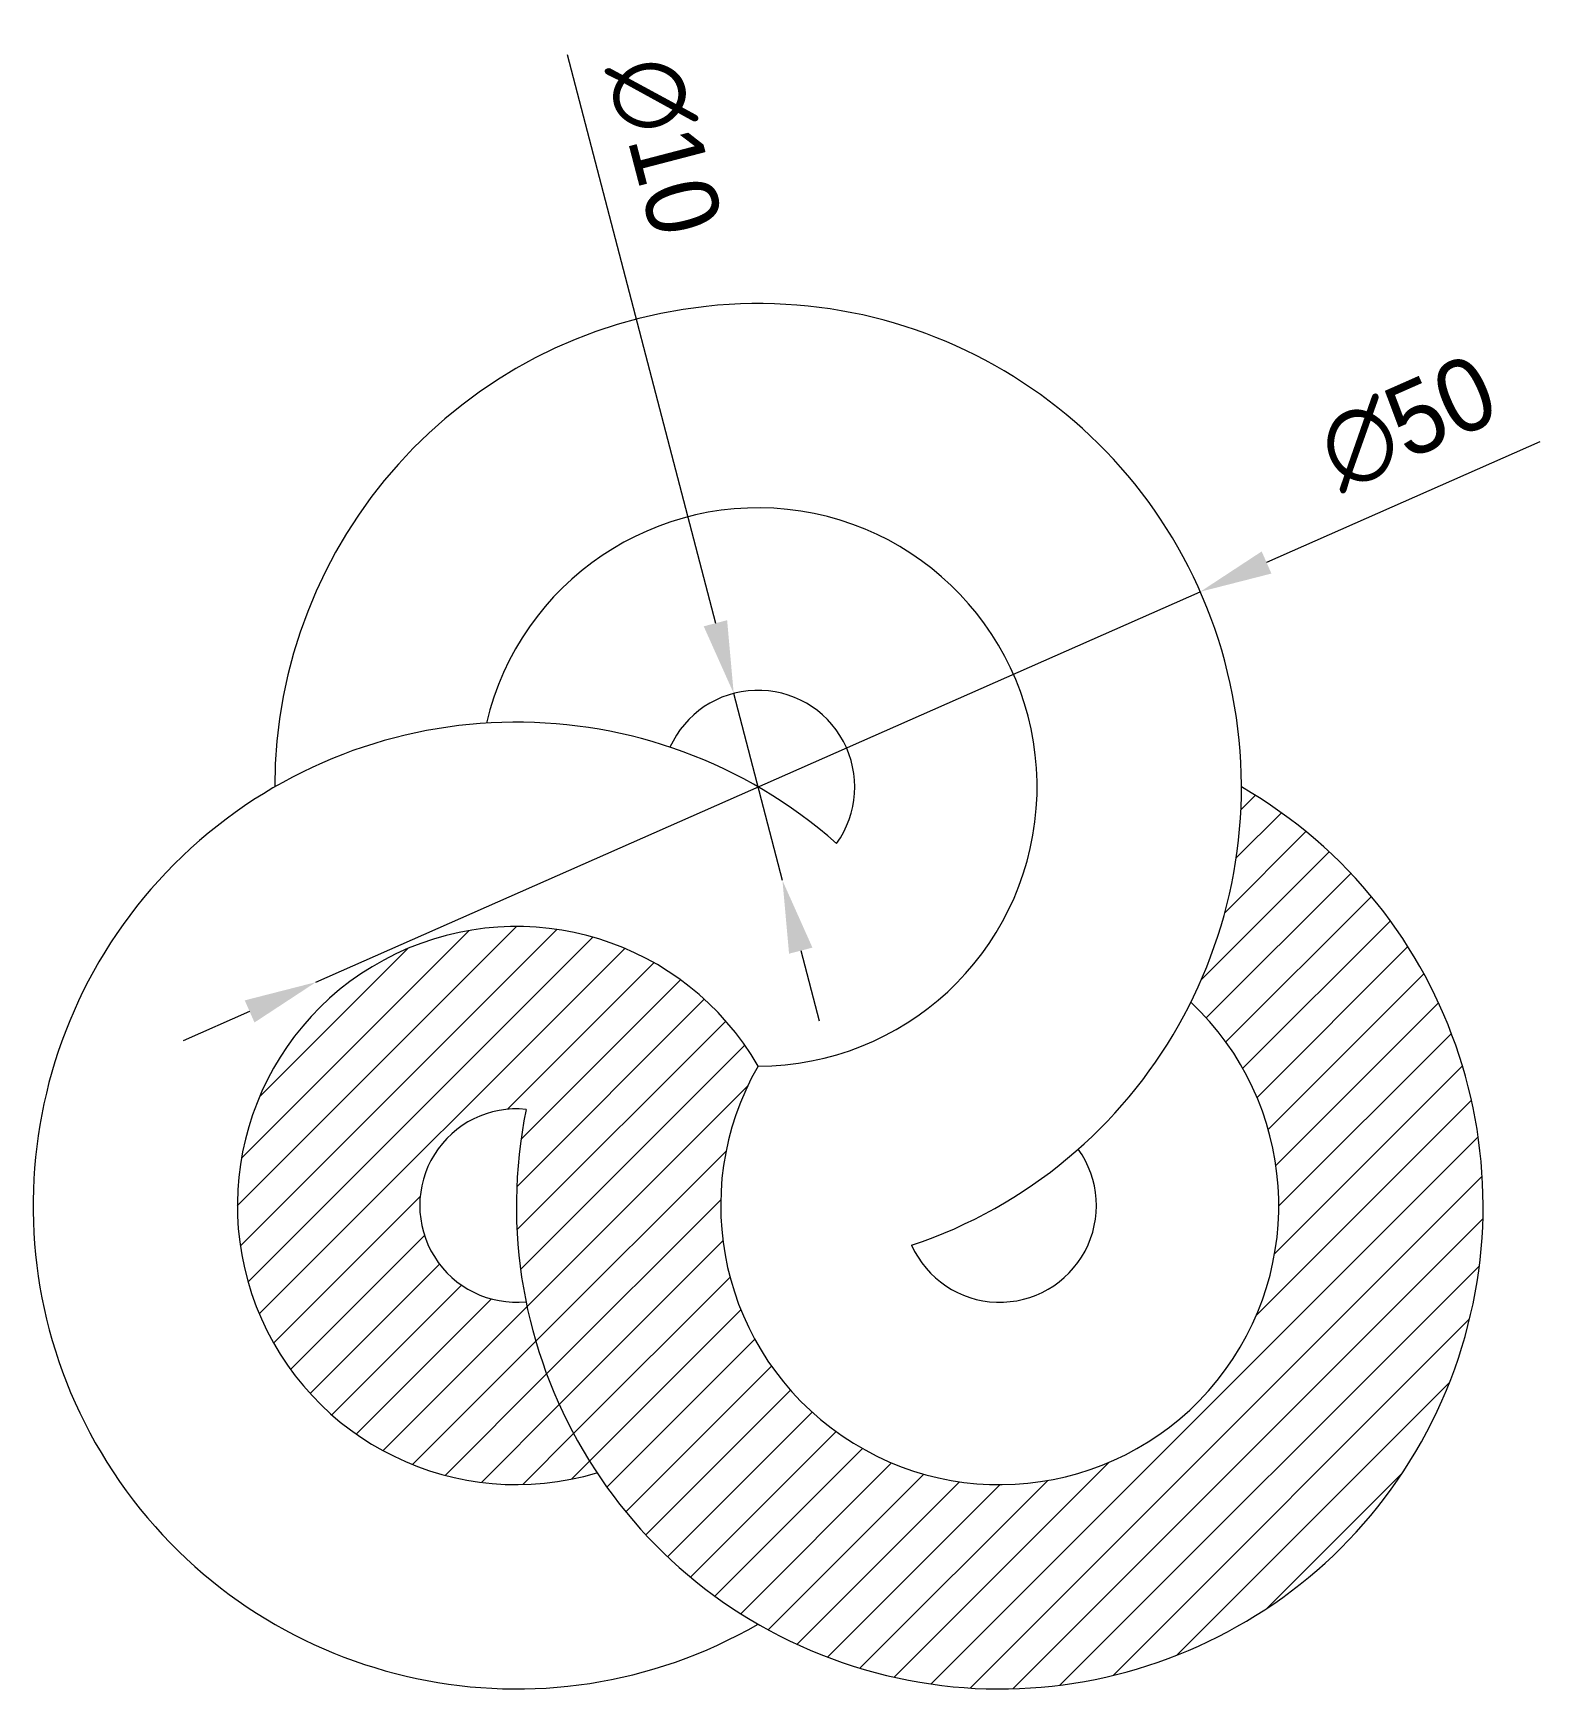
# Model space of a CAD drawing. Header units: centimetres. Extents: x 7004.7 to 7082.7, y 5642.8 to 5728.4.
import ezdxf

# ---------------------------------------------------------------- set-up
doc = ezdxf.new("R2010")
doc.units = ezdxf.units.CM
doc.header["$PDMODE"] = 35
doc.header["$PDSIZE"] = -2
doc.layers.add('標註', color=7, linetype='Continuous', lineweight=15)
doc.styles.add('文2.5', font='', dxfattribs={"height": 2.5})
doc.styles.get('文2.5').set_extended_font_data('PMingLiU')
doc.dimstyles.new('DIM2.5', dxfattribs={"dimtxt": 2.5, "dimasz": 2.5, "dimexe": 3, "dimexo": 2, "dimgap": 1, "dimtad": 1, "dimdec": 1, "dimdsep": 46, "dimtxsty": '文2.5', "dimcen": 0, "dimclrd": 256, "dimclre": 256, "dimadec": 0, "dimazin": 0, "dimtfac": 1, "dimtdec": 1, "dimtmove": 0, "dimatfit": 3, "dimfxl": 1, "dimlwd": 15, "dimlwe": 15, "dimarcsym": 0})

# ---------------------------------------------------------------- blocks, each defined once
blk = doc.blocks.new('*D11')
at = {"layer": 'Defpoints', "color": 0, "transparency": 16777216}
for p in [(7040.96, 5694.252), (7043.482, 5684.575)]:
    blk.add_point(p, dxfattribs=at)
at = {"layer": '標註', "lineweight": 15, "transparency": 16777216}
for p, q in [((7032.346, 5727.304), (7040.014, 5697.881)), ((7043.482, 5684.575), (7040.96, 5694.252)), ((7044.427, 5680.947), (7045.373, 5677.318))]:
    blk.add_line(p, q, dxfattribs=at)
at = {"layer": '標註', "transparency": 16777216}
for points in [[(7040.619, 5698.039), (7039.409, 5697.723), (7040.96, 5694.252)], [(7045.032, 5681.104), (7043.823, 5680.789), (7043.482, 5684.575)]]:
    blk.add_solid(points, dxfattribs=at)
at = {"layer": '標註', "color": 0, "transparency": 16777216, "insert": (7037.356, 5722.562), "char_height": 3.75, "attachment_point": 5, "rotation": 284.60758, "style": '文2.5'}
blk.add_mtext('∅10', dxfattribs=at)
blk = doc.blocks.new('*D10')
at = {"layer": 'Defpoints', "color": 0, "transparency": 16777216}
for p in [(7065.091, 5699.51), (7019.35, 5679.318)]:
    blk.add_point(p, dxfattribs=at)
at = {"layer": '標註', "lineweight": 15, "transparency": 16777216}
for p, q in [((7082.66, 5707.265), (7068.522, 5701.024)), ((7019.35, 5679.318), (7065.091, 5699.51)), ((7015.919, 5677.803), (7012.489, 5676.289))]:
    blk.add_line(p, q, dxfattribs=at)
at = {"layer": '標註', "transparency": 16777216}
for points in [[(7068.27, 5701.596), (7068.774, 5700.452), (7065.091, 5699.51)], [(7015.667, 5678.375), (7016.172, 5677.232), (7019.35, 5679.318)]]:
    blk.add_solid(points, dxfattribs=at)
at = {"layer": '標註', "color": 0, "transparency": 16777216, "insert": (7075.831, 5708.244), "char_height": 3.75, "attachment_point": 5, "rotation": 23.8183, "style": '文2.5'}
blk.add_mtext('∅50', dxfattribs=at)

msp = doc.modelspace()

# ---------------------------------------------------------------- hatches: boundary and pattern name
at = {"layer": '標註'}
h = msp.add_hatch(dxfattribs=at)
h.set_pattern_fill('ANSI31', color=256, scale=0.5)
h.set_pattern_definition([(45, (-42108.2998, -18504.1874), (-1.122532015, 1.122532015), [])])
h.paths.add_polyline_path([(7042.221, 5674.98, 2.068108), (7033.887, 5653.944, -0.096637), (7030.221, 5662.788, -1.105542), (7030.221, 5672.738, 1.951616), (7067.221, 5689.414, -0.115893), (7064.605, 5678.281, -2.068108)])

# ---------------------------------------------------------------- linework, layer by layer
for centre, radius, start, end in [((7042.221, 5689.414), 25, 288.52166, 180), ((7042.221, 5689.414), 14.434, 270, 166.77865), ((7042.221, 5689.414), 5, 324.26083, 155.73917), ((7029.721, 5667.763), 25, 48.52166, 300), ((7054.721, 5667.763), 25, 168.52166, 60), ((7029.721, 5667.763), 14.434, 30, 286.77865), ((7054.721, 5667.763), 14.434, 150, 46.77865), ((7029.721, 5667.763), 5, 84.26083, 275.73917), ((7054.721, 5667.763), 5, 204.26083, 35.73917)]:
    msp.add_arc(centre, radius, start, end, dxfattribs=at)

# ---------------------------------------------------------------- dimensions: what is measured, and where the dimension line sits
dim = msp.add_diameter_dim_2p(p1=(7043.482, 5684.575), p2=(7040.96, 5694.252), dimstyle='DIM2.5', dxfattribs=at)
dim.commit()
dim.dimension.update_dxf_attribs({"geometry": '*D11', "text_midpoint": (7033.822, 5721.641), "dimtype": 163})
dim = msp.add_diameter_dim_2p(p1=(7019.35, 5679.318), p2=(7065.091, 5699.51), dimstyle='DIM2.5', dxfattribs=at)
dim.commit()
dim.dimension.update_dxf_attribs({"geometry": '*D10', "text_midpoint": (7075.831, 5708.244)})

doc.saveas('drawing.dxf')
